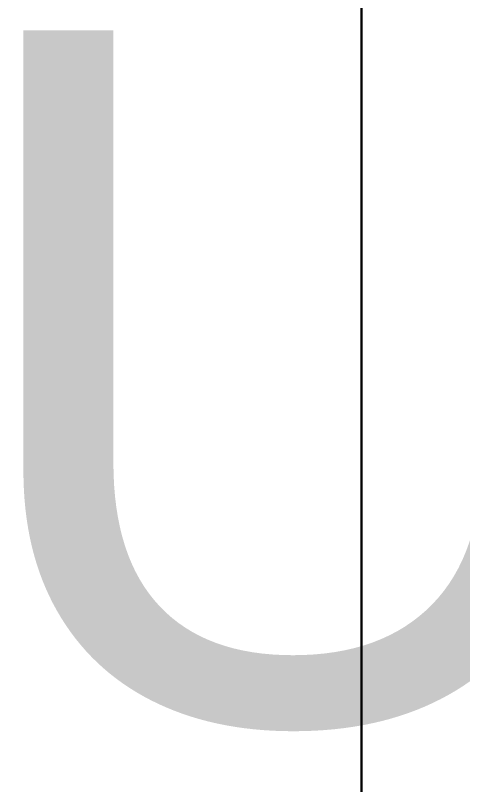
# Model space of a CAD drawing. Header units: metres. Extents: x 0 to 298, y 0 to 162.
# Drawn here: x 178.5138 to 178.708, y 95.1582 to 95.4921 of the extents above; entities that cross this region are included whole.
import ezdxf

# ---------------------------------------------------------------- set-up
doc = ezdxf.new("R2010")
doc.units = ezdxf.units.M
doc.header["$MEASUREMENT"] = 0
doc.layers.add('BLK_1_FLR_0_STAIR_2', color=4, linetype='Continuous', lineweight=30)
doc.layers.add('BLK_1_FLR_0_STAIR_2_FLIGHT_2', color=4, linetype='Continuous', lineweight=30)
doc.styles.add('arial', font='arial.ttf')
doc.styles.get("Standard").update_dxf_attribs({"font": 'arial.ttf', "height": 0.35})
doc.dimstyles.new('OPEN SPACE', dxfattribs={"dimtxt": 0.3, "dimasz": 0.23, "dimexe": 0.1875, "dimexo": 0.0625, "dimgap": 0.09, "dimtad": 3, "dimzin": 0, "dimdsep": 46, "dimtxsty": 'arial', "dimblk": 'OBLIQUE', "dimcen": 0.09, "dimse1": 1, "dimse2": 1, "dimclrd": 6, "dimclre": 6, "dimclrt": 7, "dimadec": 0, "dimazin": 0, "dimtfac": 0.5, "dimtix": 1, "dimtmove": 0, "dimatfit": 3, "dimfxl": 0, "dimtolj": 1, "dimtzin": 0, "dimarcsym": 0})

# ---------------------------------------------------------------- blocks, each defined once
blk = doc.blocks.new('_Oblique')
at = {"color": 0, "linetype": 'ByBlock', "lineweight": -2}
blk.add_line((-0.5, -0.5), (0.5, 0.5), dxfattribs=at)
blk = doc.blocks.new('*D336')
at = {"layer": 'BLK_1_FLR_0_STAIR_2_FLIGHT_2', "color": 2, "lineweight": -2}
blk.add_line((179.33734, 94.2272), (179.33734, 96.2272), dxfattribs=at)
at = {"layer": 'Defpoints', "color": 0, "lineweight": 35}
for p in [(177.90274, 96.2272), (179.33734, 96.2272), (179.05248, 94.2272)]:
    blk.add_point(p, dxfattribs=at)
at = {"layer": 'BLK_1_FLR_0_STAIR_2_FLIGHT_2', "color": 2, "lineweight": -2, "xscale": 0.23, "yscale": 0.23, "zscale": 0.23}
for p, rotation in [((179.33734, 96.2272), 90), ((179.33734, 94.2272), 270)]:
    blk.add_blockref('_Oblique', p, dxfattribs=dict(at, rotation=rotation))
at = {"layer": 'BLK_1_FLR_0_STAIR_2_FLIGHT_2', "color": 2, "insert": (179.09417, 95.2272), "char_height": 0.3, "attachment_point": 5, "rotation": 90, "style": 'arial'}
blk.add_mtext('\\A1;2.00', dxfattribs=at)

msp = doc.modelspace()

# ---------------------------------------------------------------- linework, layer by layer
at = {"layer": 'BLK_1_FLR_0_STAIR_2', "color": 1, "linetype": 'Continuous'}
msp.add_lwpolyline([(173.36464, 92.1272), (178.6641, 92.1272), (178.6641, 96.2272), (173.36464, 96.2272)], close=True, dxfattribs=at)
at = {"layer": 'BLK_1_FLR_0_STAIR_2_FLIGHT_2', "color": 7}
msp.add_line((178.6641, 96.2272), (178.6641, 94.2272), dxfattribs=at)
msp.add_lwpolyline([(178.6641, 94.2272), (175.3641, 94.2272), (175.3641, 96.2272), (178.6641, 96.2272)], close=True, dxfattribs=at)

# ---------------------------------------------------------------- texts
at = {"ltscale": 0.25, "insert": (178.48497, 95.18136), "char_height": 0.3, "width": 341.4821849, "attachment_point": 7}
msp.add_mtext('\\A1;UP', dxfattribs=at)

# ---------------------------------------------------------------- dimensions: what is measured, and where the dimension line sits
at = {"layer": 'BLK_1_FLR_0_STAIR_2_FLIGHT_2', "color": 2}
dim = msp.add_linear_dim(base=(179.33734, 96.2272), p1=(179.05248, 94.2272), p2=(177.90274, 96.2272), angle=90, dimstyle='OPEN SPACE', override={"dimpost": '\\X', "dimclrd": 2, "dimclrt": 2}, dxfattribs=at)
dim.commit()
dim.dimension.update_dxf_attribs({"geometry": '*D336', "text_midpoint": (179.09417, 95.2272)})

doc.saveas('drawing.dxf')
